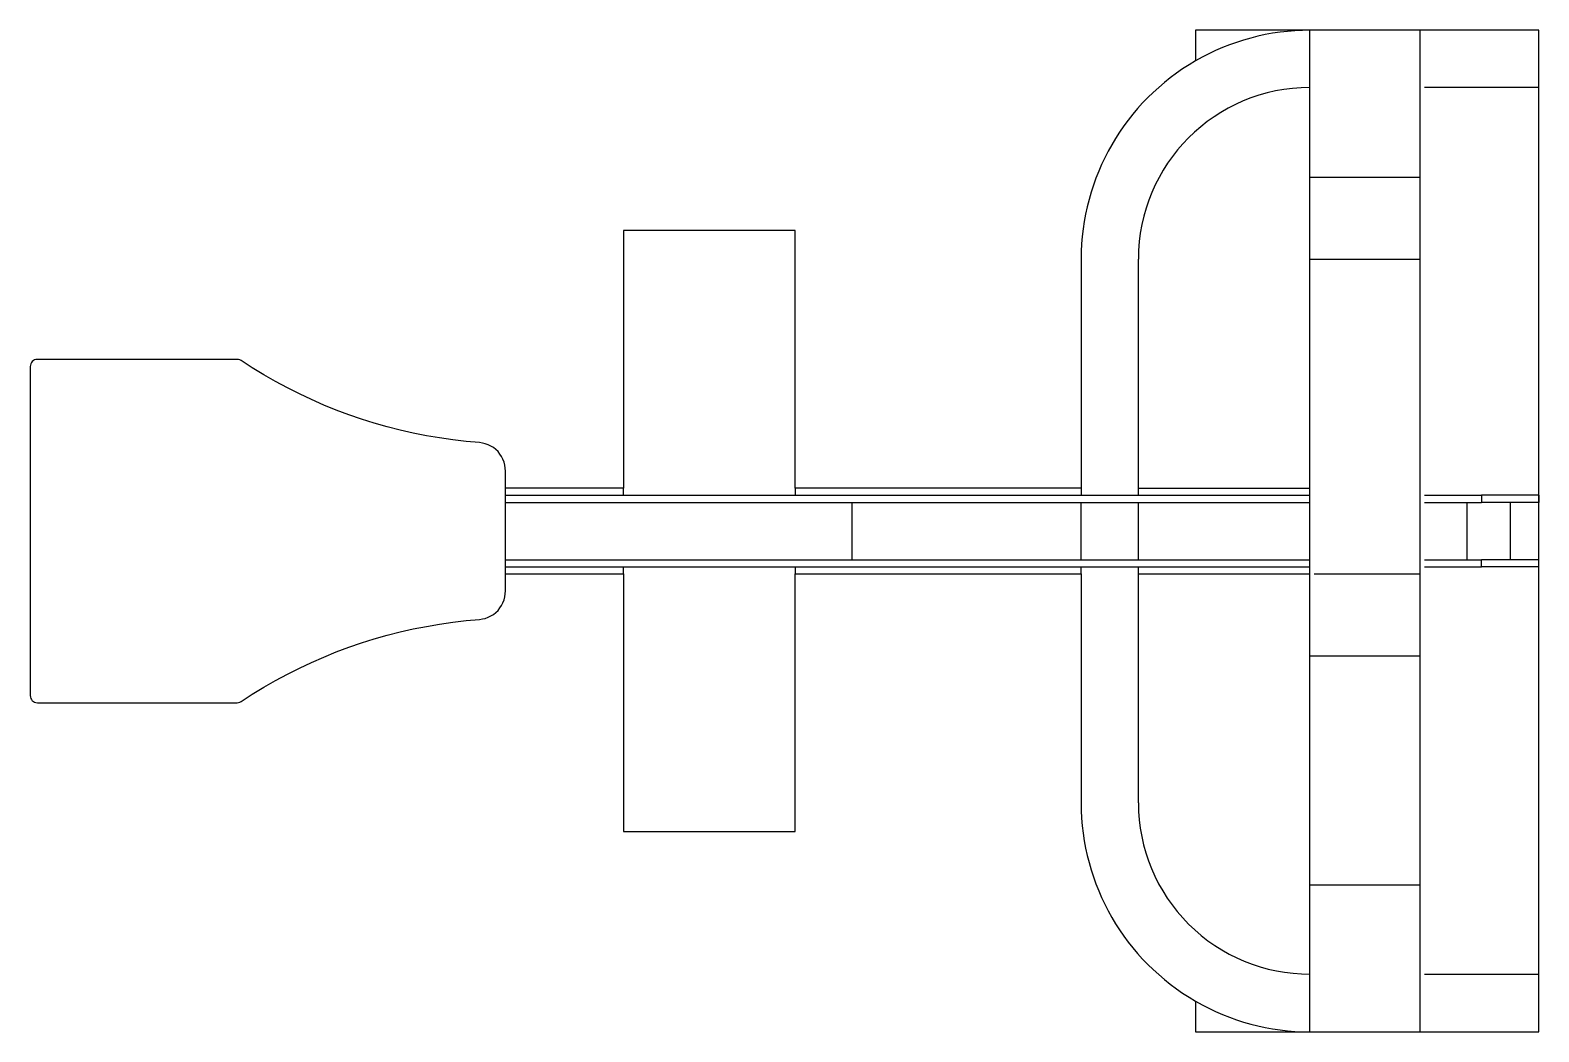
# Model space of a CAD drawing. Header units: millimetres. Extents: x 1376.74 to 1377.79, y 2700.57 to 2701.27.
import ezdxf

# ---------------------------------------------------------------- set-up
doc = ezdxf.new("R2010")
doc.units = ezdxf.units.MM
doc.header["$LTSCALE"] = 10
doc.layers.add('Equipam_fitness', color=1, linetype='Continuous')

msp = doc.modelspace()

# ---------------------------------------------------------------- linework, layer by layer
at = {"layer": 'Equipam_fitness'}
for p, q in [((1377.6309, 2700.568), (1377.6309, 2701.268)), ((1377.7079, 2700.568), (1377.7079, 2701.268)), ((1377.7909, 2701.228), (1377.7109, 2701.228)), ((1377.6309, 2701.1654), (1377.7079, 2701.1654)), ((1377.5109, 2700.943), (1377.5109, 2701.108)), ((1377.6309, 2701.108), (1377.7079, 2701.108)), ((1377.0684, 2700.888), (1377.0684, 2700.948)), ((1377.0684, 2700.943), (1377.6309, 2700.943)), ((1377.1509, 2700.943), (1377.1509, 2700.948)), ((1377.2709, 2700.948), (1377.2709, 2700.943)), ((1377.4709, 2700.948), (1377.4709, 2700.943)), ((1377.5109, 2700.948), (1377.6309, 2700.948)), ((1377.7109, 2700.943), (1377.7509, 2700.943)), ((1377.7509, 2700.943), (1377.7509, 2700.938)), ((1377.7538, 2700.943), (1377.7509, 2700.943)), ((1377.7566, 2700.943), (1377.7538, 2700.943)), ((1377.7594, 2700.943), (1377.7566, 2700.943)), ((1377.7622, 2700.943), (1377.7594, 2700.943)), ((1377.7649, 2700.943), (1377.7622, 2700.943)), ((1377.7675, 2700.943), (1377.7649, 2700.943)), ((1377.7701, 2700.943), (1377.7675, 2700.943)), ((1377.7725, 2700.943), (1377.7701, 2700.943)), ((1377.7749, 2700.943), (1377.7725, 2700.943)), ((1377.7771, 2700.943), (1377.7749, 2700.943)), ((1377.7792, 2700.943), (1377.7771, 2700.943)), ((1377.7811, 2700.943), (1377.7792, 2700.943)), ((1377.7829, 2700.943), (1377.7811, 2700.943)), ((1377.7846, 2700.943), (1377.7829, 2700.943)), ((1377.786, 2700.943), (1377.7846, 2700.943)), ((1377.7873, 2700.943), (1377.786, 2700.943)), ((1377.7884, 2700.943), (1377.7873, 2700.943)), ((1377.7893, 2700.943), (1377.7884, 2700.943)), ((1377.79, 2700.943), (1377.7893, 2700.943)), ((1377.7905, 2700.943), (1377.79, 2700.943)), ((1377.7908, 2700.943), (1377.7905, 2700.943)), ((1377.7909, 2700.943), (1377.7908, 2700.943)), ((1377.7909, 2700.943), (1377.7909, 2700.938)), ((1377.0684, 2700.938), (1377.6309, 2700.938)), ((1377.3109, 2700.898), (1377.3109, 2700.938)), ((1377.4709, 2700.898), (1377.4709, 2700.938)), ((1377.5109, 2700.898), (1377.5109, 2700.938)), ((1377.7109, 2700.938), (1377.7509, 2700.938)), ((1377.7409, 2700.898), (1377.7409, 2700.938)), ((1377.7538, 2700.938), (1377.7509, 2700.938)), ((1377.7566, 2700.938), (1377.7538, 2700.938)), ((1377.7594, 2700.938), (1377.7566, 2700.938)), ((1377.7622, 2700.938), (1377.7594, 2700.938)), ((1377.7649, 2700.938), (1377.7622, 2700.938)), ((1377.7675, 2700.938), (1377.7649, 2700.938)), ((1377.7701, 2700.938), (1377.7675, 2700.938)), ((1377.7725, 2700.938), (1377.7701, 2700.938)), ((1377.7709, 2700.938), (1377.7709, 2700.898)), ((1377.7749, 2700.938), (1377.7725, 2700.938)), ((1377.7771, 2700.938), (1377.7749, 2700.938)), ((1377.7792, 2700.938), (1377.7771, 2700.938)), ((1377.7811, 2700.938), (1377.7792, 2700.938)), ((1377.7829, 2700.938), (1377.7811, 2700.938)), ((1377.7846, 2700.938), (1377.7829, 2700.938)), ((1377.786, 2700.938), (1377.7846, 2700.938)), ((1377.7873, 2700.938), (1377.786, 2700.938)), ((1377.7884, 2700.938), (1377.7873, 2700.938)), ((1377.7893, 2700.938), (1377.7884, 2700.938)), ((1377.79, 2700.938), (1377.7893, 2700.938)), ((1377.7905, 2700.938), (1377.79, 2700.938)), ((1377.7908, 2700.938), (1377.7905, 2700.938)), ((1377.7909, 2700.938), (1377.7908, 2700.938)), ((1377.0684, 2700.898), (1377.6309, 2700.898)), ((1377.0684, 2700.893), (1377.6309, 2700.893)), ((1377.1509, 2700.888), (1377.1509, 2700.893)), ((1377.2709, 2700.893), (1377.2709, 2700.888)), ((1377.4709, 2700.888), (1377.4709, 2700.893)), ((1377.5109, 2700.728), (1377.5109, 2700.893)), ((1377.7109, 2700.898), (1377.7509, 2700.898)), ((1377.7109, 2700.893), (1377.7509, 2700.893)), ((1377.7509, 2700.893), (1377.7509, 2700.898)), ((1377.7538, 2700.898), (1377.7509, 2700.898)), ((1377.7538, 2700.893), (1377.7509, 2700.893)), ((1377.7566, 2700.898), (1377.7538, 2700.898)), ((1377.7566, 2700.893), (1377.7538, 2700.893)), ((1377.7594, 2700.898), (1377.7566, 2700.898)), ((1377.7594, 2700.893), (1377.7566, 2700.893)), ((1377.7622, 2700.898), (1377.7594, 2700.898)), ((1377.7622, 2700.893), (1377.7594, 2700.893)), ((1377.7649, 2700.898), (1377.7622, 2700.898)), ((1377.7649, 2700.893), (1377.7622, 2700.893)), ((1377.7675, 2700.898), (1377.7649, 2700.898)), ((1377.7675, 2700.893), (1377.7649, 2700.893)), ((1377.7701, 2700.898), (1377.7675, 2700.898)), ((1377.7701, 2700.893), (1377.7675, 2700.893)), ((1377.7725, 2700.898), (1377.7701, 2700.898)), ((1377.7725, 2700.893), (1377.7701, 2700.893)), ((1377.7749, 2700.898), (1377.7725, 2700.898)), ((1377.7749, 2700.893), (1377.7725, 2700.893)), ((1377.7771, 2700.898), (1377.7749, 2700.898)), ((1377.7771, 2700.893), (1377.7749, 2700.893)), ((1377.7792, 2700.898), (1377.7771, 2700.898)), ((1377.7792, 2700.893), (1377.7771, 2700.893)), ((1377.7811, 2700.898), (1377.7792, 2700.898)), ((1377.7811, 2700.893), (1377.7792, 2700.893)), ((1377.7829, 2700.898), (1377.7811, 2700.898)), ((1377.7829, 2700.893), (1377.7811, 2700.893)), ((1377.7846, 2700.898), (1377.7829, 2700.898)), ((1377.7846, 2700.893), (1377.7829, 2700.893)), ((1377.786, 2700.898), (1377.7846, 2700.898)), ((1377.786, 2700.893), (1377.7846, 2700.893)), ((1377.7873, 2700.898), (1377.786, 2700.898)), ((1377.7873, 2700.893), (1377.786, 2700.893)), ((1377.7884, 2700.898), (1377.7873, 2700.898)), ((1377.7884, 2700.893), (1377.7873, 2700.893)), ((1377.7893, 2700.898), (1377.7884, 2700.898)), ((1377.7893, 2700.893), (1377.7884, 2700.893)), ((1377.79, 2700.898), (1377.7893, 2700.898)), ((1377.79, 2700.893), (1377.7893, 2700.893)), ((1377.7905, 2700.898), (1377.79, 2700.898)), ((1377.7905, 2700.893), (1377.79, 2700.893)), ((1377.7908, 2700.898), (1377.7905, 2700.898)), ((1377.7908, 2700.893), (1377.7905, 2700.893)), ((1377.7909, 2700.898), (1377.7908, 2700.898)), ((1377.7909, 2700.893), (1377.7908, 2700.893)), ((1377.7909, 2700.893), (1377.7909, 2700.898)), ((1377.5109, 2700.888), (1377.6309, 2700.888)), ((1377.6339, 2700.888), (1377.7079, 2700.888)), ((1377.6309, 2700.8307), (1377.7079, 2700.8307)), ((1377.6309, 2700.6707), (1377.7079, 2700.6707)), ((1377.7909, 2700.608), (1377.7109, 2700.608))]:
    msp.add_line(p, q, dxfattribs=at)
msp.add_lwpolyline([(1377.0684, 2700.948), (1377.0684, 2700.9599), (1377.0683, 2700.962), (1377.068, 2700.9641), (1377.0674, 2700.9662), (1377.0666, 2700.9682), (1377.0657, 2700.9701), (1377.0645, 2700.9718), (1377.0632, 2700.9735), (1377.0616, 2700.975), (1377.06, 2700.9763), (1377.0582, 2700.9774), (1377.0563, 2700.9783), (1377.0543, 2700.979), (1377.0523, 2700.9795), (1377.0502, 2700.9798), (1377.0409, 2700.9806), (1377.0316, 2700.9817), (1377.0223, 2700.9831), (1377.0131, 2700.9846), (1377.0039, 2700.9865), (1376.9947, 2700.9886), (1376.9857, 2700.9909), (1376.9766, 2700.9935), (1376.9677, 2700.9963), (1376.9588, 2700.9993), (1376.9501, 2701.0026), (1376.9414, 2701.0061), (1376.9328, 2701.0099), (1376.9243, 2701.0139), (1376.9159, 2701.0181), (1376.9076, 2701.0226), (1376.8995, 2701.0272), (1376.8914, 2701.0321), (1376.8835, 2701.0372), (1376.8827, 2701.0377), (1376.8818, 2701.038), (1376.8808, 2701.038), (1376.8737, 2701.038), (1376.7411, 2701.038, 0.414214), (1376.7361, 2701.033), (1376.7361, 2700.803, 0.414214), (1376.7411, 2700.798), (1376.8737, 2700.798), (1376.8808, 2700.798), (1376.8818, 2700.7981), (1376.8827, 2700.7984), (1376.8835, 2700.7989), (1376.8914, 2700.804), (1376.8995, 2700.8089), (1376.9076, 2700.8135), (1376.9159, 2700.818), (1376.9243, 2700.8222), (1376.9328, 2700.8262), (1376.9414, 2700.8299), (1376.9501, 2700.8335), (1376.9588, 2700.8368), (1376.9677, 2700.8398), (1376.9766, 2700.8426), (1376.9857, 2700.8452), (1376.9947, 2700.8475), (1377.0039, 2700.8496), (1377.0131, 2700.8514), (1377.0223, 2700.853), (1377.0316, 2700.8544), (1377.0409, 2700.8554), (1377.0502, 2700.8563), (1377.0523, 2700.8566), (1377.0543, 2700.857), (1377.0563, 2700.8578), (1377.0582, 2700.8587), (1377.06, 2700.8598), (1377.0616, 2700.8611), (1377.0632, 2700.8626), (1377.0645, 2700.8643), (1377.0657, 2700.866), (1377.0666, 2700.8679), (1377.0674, 2700.8699), (1377.068, 2700.872), (1377.0683, 2700.8741), (1377.0684, 2700.8762), (1377.0684, 2700.888), (1377.1509, 2700.888), (1377.1509, 2700.708), (1377.2709, 2700.708), (1377.2709, 2700.888), (1377.4709, 2700.888), (1377.4709, 2700.728, 0.267949), (1377.5509, 2700.5895), (1377.5509, 2700.568), (1377.7909, 2700.568), (1377.7909, 2701.268), (1377.5509, 2701.268), (1377.5509, 2701.2466, 0.267949), (1377.4709, 2701.108), (1377.4709, 2700.948), (1377.2709, 2700.948), (1377.2709, 2701.128), (1377.1509, 2701.128), (1377.1509, 2700.948)], format="xyb", close=True, dxfattribs=at)
for centre, radius, start, end in [((1377.6309, 2701.108), 0.16, 90, 120), ((1377.6309, 2701.108), 0.12, 90, 180), ((1377.6305, 2700.728), 0.1196, 180, 270.1799), ((1377.6309, 2700.728), 0.16, 240, 270)]:
    msp.add_arc(centre, radius, start, end, dxfattribs=at)

doc.saveas('drawing.dxf')
